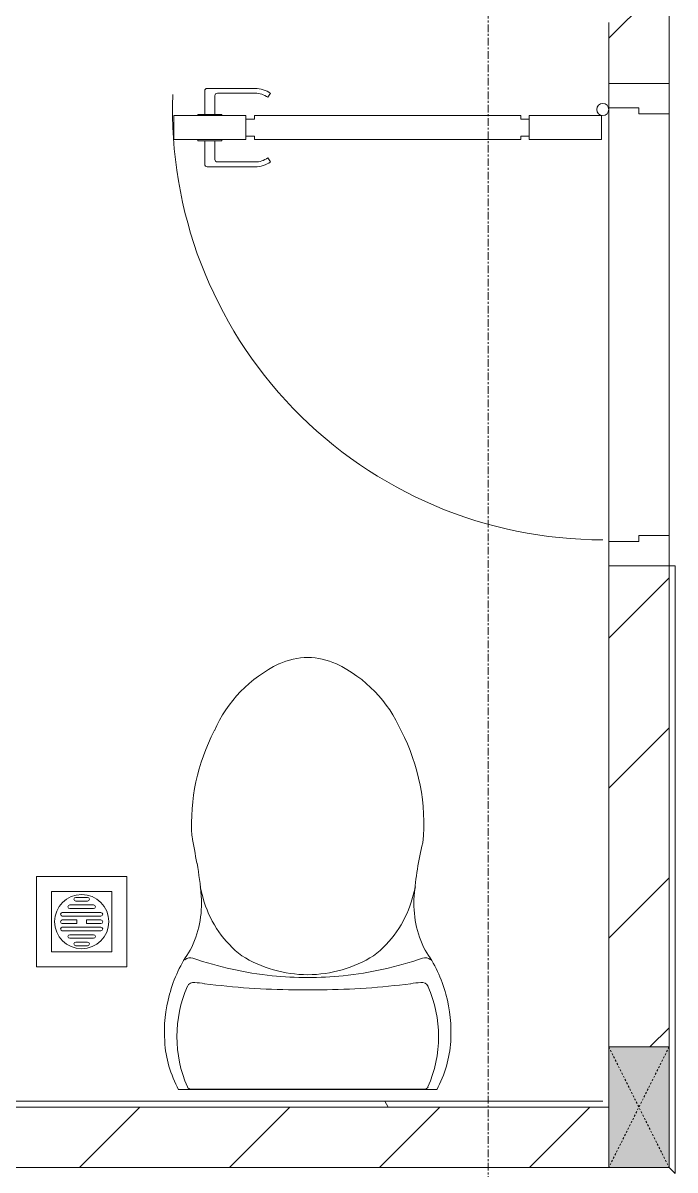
# Model space of a CAD drawing. Header units: millimetres. Extents: x 5356 to 209803, y -16346 to 109894.
# Drawn here: x 48080 to 49163, y 56633 to 58536 of the extents above; entities that cross this region are included whole.
import ezdxf

# ---------------------------------------------------------------- set-up
doc = ezdxf.new("R2010")
doc.units = ezdxf.units.MM
doc.linetypes.add('Dash', pattern=[6, 3, -3])
doc.linetypes.add('Grid Line', pattern=[22.225, 12.7, -3.175, 3.175, -3.175])
for name, color, linetype, lineweight in [('0-1', 7, 'Continuous', 5), ('A-DETL-GENF-1', 9, 'Continuous', 9), ('A-DOOR-1', 9, 'Continuous', 9), ('A-FLOR-1', 9, 'Continuous', 9), ('A-FLOR-HRAL-1', 9, 'Continuous', 9), ('A-WALL-1', 253, 'Continuous', 18), ('A-WALL-2', 9, 'Continuous', 9), ('A-WALL-PATT-1', 10, 'Continuous', 9), ('I-WALL-1', 253, 'Continuous', 18), ('M-EQPM-1', 9, 'Continuous', 9), ('P-SANR-FIXT-1', 9, 'Continuous', 9), ('S-COLS-2', 253, 'Continuous', 18), ('S-COLS-3', 9, 'Continuous', 9), ('S-COLS-HDLN-1', 9, 'Dash', 9), ('S-GRID-1', 1, 'Grid Line', 9)]:
    doc.layers.add(name, color=color, linetype=linetype, lineweight=lineweight)
pattern_1 = [(45, (0, 0), (-124.4508, 124.4508), [])]

# ---------------------------------------------------------------- blocks, each defined once
blk = doc.blocks.new('DOOR_CW_01 CANH MO-PANEL KINH - DIG_02-800x2200-CỬA NHÔM KÍNH-401063-TKCS_MB ĐỊNH VỊ MỐC TỌA ĐỘ CÔNG TRÌNH')
at = {"layer": 'A-DETL-GENF-1'}
for p, q in [((-347, -182), (-347, -62)), ((-347, -62), (-307, -62)), ((-307, -62), (-307, -182)), ((-307, -182), (-347, -182)), ((-341, -196), (-341, -182)), ((-341, -182), (-313, -182)), ((-313, -182), (-313, -196)), ((-347, -196), (-341, -196)), ((-347, -638), (-347, -196)), ((-307, -196), (-313, -196)), ((-307, -196), (-307, -638)), ((-383.9, -611.2), (-377.3, -615.8)), ((-270.1, -611.2), (-276.7, -615.8)), ((-392, -637), (-392, -716.5)), ((-384, -699.5), (-384, -637)), ((-347, -638), (-341, -638)), ((-341, -652), (-341, -638)), ((-307, -638), (-313, -638)), ((-313, -638), (-313, -652)), ((-270, -699.5), (-270, -637)), ((-262, -637), (-262, -716.5)), ((-307, -652), (-347, -652)), ((-347, -652), (-347, -772)), ((-313, -652), (-341, -652)), ((-307, -772), (-307, -652)), ((-349, -703.5), (-380, -703.5)), ((-349, -692.2), (-349, -731.8)), ((-347, -692.2), (-349, -692.2)), ((-347, -692.2), (-347, -731.8)), ((-307, -692.2), (-307, -731.8)), ((-307, -692.2), (-305, -692.2)), ((-305, -692.2), (-305, -731.8)), ((-305, -703.5), (-274, -703.5)), ((-349, -720.5), (-388, -720.5)), ((-305, -720.5), (-266, -720.5)), ((-349, -731.8), (-347, -731.8)), ((-305, -731.8), (-307, -731.8)), ((-347, -772), (-307, -772))]:
    blk.add_line(p, q, dxfattribs=at)
blk.add_circle((-357, -60), 10, dxfattribs=at)
for centre, radius, start, end in [((-357, -60), 714, 268, 0), ((-347, -637), 45, 145, 180), ((-347, -637), 37, 145, 180), ((-307, -637), 37, 0, 35), ((-307, -637), 45, 360, 35), ((-380, -699.5), 4, 180, 270), ((-274, -699.5), 4, 270, 0), ((-388, -716.5), 4, 180, 270), ((-266, -716.5), 4, 270, 0)]:
    blk.add_arc(centre, radius, start, end, dxfattribs=at)
at = {"layer": 'A-DOOR-1'}
for p, q in [((-400, -50), (-400, 50)), ((-400, 50), (-350, 50)), ((-350, 50), (-350, 0)), ((350, 0), (350, 50)), ((350, 50), (400, 50)), ((400, 50), (400, -50)), ((-360, 0), (-360, -50)), ((-350, 0), (-360, 0)), ((360, 0), (350, 0)), ((360, -50), (360, 0)), ((-360, -50), (-400, -50)), ((-357, -50), (-332, -50)), ((400, -50), (360, -50))]:
    blk.add_line(p, q, dxfattribs=at)
blk = doc.blocks.new('TOILET - TOILET-348229-TKCS_MB ĐỊNH VỊ MỐC TỌA ĐỘ CÔNG TRÌNH')
at = {"layer": 'P-SANR-FIXT-1'}
for p, q in [((214.2, -19.1), (-214.2, -19.1)), ((194, -19.9), (-194, -19.9)), ((-171.7, -330.3), (-178.6, -355.5)), ((171.7, -330.3), (178.6, -355.5))]:
    blk.add_line(p, q, dxfattribs=at)
for centre, radius, start, end in [((-46.1, -111.1), 191.6, 151.2809, 176.4513), ((-9.8, -107.2), 207.3, 156.2862, 203.7138), ((-193.7, -26.4), 6.48, 92.3168, 156.2862), ((193.7, -26.4), 6.48, 23.7138, 87.6832), ((9.8, -107.2), 207.3, 336.2862, 23.7138), ((46.1, -111.1), 191.6, 3.5487, 28.7191), ((1.9, -114.1), 239.7, 176.4513, 195.2961), ((-1.9, -114.1), 239.7, 344.7039, 3.5487), ((-4, -115.7), 233.6, 195.2961, 215.2147), ((-14.3, -1400.4), 1215.6, 90.3974, 97.407), ((0, -3462.8), 3278, 89.6026, 90.3974), ((14.3, -1400.4), 1215.6, 82.593, 89.6026), ((4, -115.7), 233.6, 324.7853, 344.7039), ((-189.1, -185.5), 11.7, 205.4105, 277.5788), ((0.6, -792.1), 586.9, 95.8322, 108.9927), ((178.9, -2951.3), 2778.4, 97.2351, 97.5788), ((0, -786.7), 581.5, 84.1678, 95.8322), ((-0.6, -792.1), 586.9, 71.0073, 84.1678), ((-178.9, -2951.3), 2778.4, 82.4212, 82.7649), ((189.1, -185.5), 11.7, 262.4212, 334.5895), ((0, -416), 206.1, 90, 122.0732), ((0, -416), 206.1, 57.9268, 90), ((-195, -224.1), 13.8, 230.6724, 288.9927), ((-0.4, -384), 179.5, 127.4036, 162.5964), ((0.4, -384), 179.5, 17.4036, 52.5964), ((195, -224.1), 13.8, 251.0073, 309.3276), ((-343.5, -327.4), 167.3, 355.4559, 27.38), ((343.5, -327.4), 167.3, 152.62, 184.5441), ((-719.2, -297.5), 544.3, 346.0536, 355.4559), ((719.2, -297.5), 544.3, 184.5441, 190.2879), ((-1948.3, -805.1), 2171.2, 9.681, 10.8949), ((137.1, -461.2), 329.8, 174.3487, 207.6878), ((-137.1, -461.2), 329.8, 332.3122, 3.6835), ((45.1, -528.6), 217.6, 203.2216, 244.7718), ((-45.1, -528.6), 217.6, 295.2282, 336.7784), ((0, -624.4), 111.7, 244.7718, 295.2282)]:
    blk.add_arc(centre, radius, start, end, dxfattribs=at)
blk = doc.blocks.new('THU NUOC - THU NUOC-V62-TKCS_MB ĐỊNH VỊ MỐC TỌA ĐỘ CÔNG TRÌNH')
at = {"layer": 'M-EQPM-1'}
for p, q in [((-66.3, 70.6), (-66.3, -79.4)), ((83.7, 70.6), (-66.3, 70.6)), ((83.7, -79.4), (83.7, 70.6)), ((58.7, 45.6), (-41.3, 45.6)), ((-41.3, 45.6), (-41.3, -54.4)), ((58.7, -54.4), (58.7, 45.6)), ((-11, 23.3), (28.5, 23.3)), ((-1.1, 35.6), (18.5, 35.6)), ((18.5, 29.6), (-1.1, 29.6)), ((-23.3, 10.8), (40.9, 10.8)), ((40.9, 4.8), (-23.3, 4.8)), ((28.5, 17.3), (-11, 17.3)), ((-23.3, -1.2), (0.7, -1.2)), ((0.7, -7.2), (-23.3, -7.2)), ((-23.3, -13.6), (40.9, -13.6)), ((0.7, -1.2), (0.7, -7.2)), ((16.7, -1.2), (40.9, -1.2)), ((16.7, -7.2), (16.7, -1.2)), ((40.9, -7.2), (16.7, -7.2)), ((40.9, -19.6), (-23.3, -19.6)), ((-11, -26.1), (28.5, -26.1)), ((28.5, -32.1), (-11, -32.1)), ((-41.3, -54.4), (58.7, -54.4)), ((-1.1, -38.5), (18.5, -38.5)), ((18.5, -44.5), (-1.1, -44.5)), ((-66.3, -79.4), (83.7, -79.4))]:
    blk.add_line(p, q, dxfattribs=at)
for centre, radius, start, end in [((8.7, -4.4), 45, 0, 180), ((8.7, -4.4), 45, 0, 180), ((-11, 20.3), 3, 90, 270), ((-1.1, 32.6), 3, 90, 270), ((18.5, 32.6), 3, 270, 90), ((28.5, 20.3), 3, 270, 90), ((-23.3, 7.8), 3, 90, 270), ((40.9, 7.8), 3, 270, 90), ((8.7, -4.4), 45, 180, 360), ((8.7, -4.4), 45, 180, 360), ((-23.3, -4.2), 3, 90, 270), ((-23.3, -16.6), 3, 90, 270), ((40.9, -4.2), 3, 270, 90), ((40.9, -16.6), 3, 270, 90), ((-11, -29.1), 3, 90, 270), ((28.5, -29.1), 3, 270, 90), ((-1.1, -41.5), 3, 90, 270), ((18.5, -41.5), 3, 270, 90)]:
    blk.add_arc(centre, radius, start, end, dxfattribs=at)
blk = doc.blocks.new('G1_SOF - BO TRU - 100x200-V64-TKCS_MB ĐỊNH VỊ MỐC TỌA ĐỘ CÔNG TRÌNH')
at = {"layer": 'S-COLS-3'}
blk.add_hatch(color=256, dxfattribs=at).paths.add_polyline_path([(-50, -100), (50, -100), (50, 100), (-50, 100)])
at = {"layer": 'S-COLS-2'}
for p, q in [((-50, 100), (50, 100)), ((-50, -100), (-50, 100)), ((50, 100), (50, -100)), ((50, -100), (-50, -100))]:
    blk.add_line(p, q, dxfattribs=at)
at = {"layer": 'S-COLS-HDLN-1'}
for p, q in [((50, -100), (-50, 100)), ((-50, -100), (50, 100))]:
    blk.add_line(p, q, dxfattribs=at)
blk = doc.blocks.new('Railing - Railing-957049-TKCS_MB ĐỊNH VỊ MỐC TỌA ĐỘ CÔNG TRÌNH')
at = {"layer": 'A-FLOR-HRAL-1'}
for p, q in [((26244.1, 48374.6), (26254.1, 48374.6)), ((26254.1, 47366.2), (26254.1, 48374.6)), ((26244.2, 47376.2), (26254.1, 47366.2))]:
    blk.add_line(p, q, dxfattribs=at)
blk = doc.blocks.new('NCV_TKTC_TANG 1_rvt-1-TKCS_MB ĐỊNH VỊ MỐC TỌA ĐỘ CÔNG TRÌNH')
at = {"layer": 'A-WALL-PATT-1'}
h = blk.add_hatch(dxfattribs=at)
h.set_pattern_fill('FP_2', color=256, style=0, pattern_type=2)
h.set_pattern_definition(pattern_1)
h.paths.add_polyline_path([(49102.6, 56836.9), (49152.6, 56836.9), (49152.6, 57635.3), (49052.6, 57635.3), (49052.6, 56836.9), (49063.7, 56836.9)])
h.paths.add_polyline_path([(49152.6, 58435.3), (49152.6, 58734.9), (49052.6, 58734.9), (49052.6, 58435.3), (49102.6, 58435.3)])
h.paths.add_polyline_path([(49052.6, 59634.9), (49152.6, 59634.9), (49152.6, 59936.9), (49052.6, 59936.9)])
h.paths.add_polyline_path([(49052.6, 60136.9), (49152.6, 60136.9), (49152.6, 61636.9), (49052.6, 61636.9), (49052.6, 60581.9)])
h = blk.add_hatch(dxfattribs=at)
h.set_pattern_fill('FP_4', color=256, style=0, pattern_type=2)
h.set_pattern_definition([(0, (0, 0), (894.08, 223.52), [73.762, -596.798, 73.762, -596.798, -3576.32]), (0, (0, 0), (894.08, 223.52), [-1341.12, 73.762, -1267.358, 73.762, -596.798, -1564.64]), (0, (0, 0), (894.08, 223.52), [-3352.8, 73.762, -373.278, 73.762, -1043.838]), (120, (335.28, 111.76), (-640.614, 662.536), [73.762, -596.798, 73.762, -4173.118]), (120, (335.28, 111.76), (-640.614, 662.536), [-744.322, -596.798, 73.762, -1267.358, -2235.2]), (120, (335.28, 111.76), (-640.614, 662.536), [-2682.24, 73.762, -596.798, 73.762, -1490.878]), (120, (335.28, 111.76), (-640.614, 662.536), [-3426.562, -373.278, 73.762, -1043.838]), (240, (447.04, 558.8), (-253.466, -886.056), [73.762, -596.798, 73.762, -4173.118]), (240, (447.04, 558.8), (-253.466, -886.056), [-744.322, -596.798, 73.762, -1267.358, -2235.2]), (240, (447.04, 558.8), (-253.466, -886.056), [-2682.24, 73.762, -596.798, 73.762, -1490.878]), (240, (447.04, 558.8), (-253.466, -886.056), [-3426.562, -373.278, 73.762, -1043.838])])
h.paths.add_polyline_path([(47721.6, 56736.9), (49042.6, 56736.9), (49042.6, 56746.9), (46752.6, 56746.9), (46752.6, 56736.9), (47116.4, 56736.9)])
h = blk.add_hatch(dxfattribs=at)
h.set_pattern_fill('FP_2', color=256, style=0, pattern_type=2)
h.set_pattern_definition(pattern_1)
h.paths.add_polyline_path([(44652.6, 56636.9), (46652.6, 56636.9), (46652.6, 56736.9), (44652.6, 56736.9)])
h.paths.add_polyline_path([(46813.8, 56636.9), (49052.6, 56636.9), (49052.6, 56736.9), (46752.6, 56736.9), (46752.6, 56636.9)])
at = {"layer": 'A-FLOR-1'}
for p, q in [((49052.6, 58395.3), (49052.6, 57675.3)), ((49152.6, 58385.3), (49152.6, 57685.3)), ((49152.6, 57685.3), (49152.6, 58385.3))]:
    blk.add_line(p, q, dxfattribs=at)
at = {"layer": 'A-WALL-1'}
for p, q in [((49052.6, 58536.9), (49052.6, 58526.9)), ((49052.6, 56736.9), (46752.6, 56736.9)), ((46752.6, 56636.9), (49052.6, 56636.9))]:
    blk.add_line(p, q, dxfattribs=at)
at = {"layer": 'A-WALL-2'}
for p, q in [((49152.6, 58435.3), (49152.6, 58734.9)), ((49052.6, 58526.9), (49052.6, 58435.3)), ((49152.6, 58385.3), (49152.6, 57685.3)), ((49052.6, 57635.3), (49052.6, 56836.9)), ((49152.6, 56836.9), (49152.6, 57635.3))]:
    blk.add_line(p, q, dxfattribs=at)
at = {"layer": 'I-WALL-1'}
for p, q in [((49042.6, 56746.9), (46762.6, 56746.9)), ((46752.6, 56736.9), (49042.6, 56736.9))]:
    blk.add_line(p, q, dxfattribs=at)
at = {"layer": 'A-DOOR-1', "rotation": 270.0000000000009}
blk.add_blockref('DOOR_CW_01 CANH MO-PANEL KINH - DIG_02-800x2200-CỬA NHÔM KÍNH-401063-TKCS_MB ĐỊNH VỊ MỐC TỌA ĐỘ CÔNG TRÌNH', (49102.6, 58035.3), dxfattribs=at)
at = {"layer": 'A-FLOR-HRAL-1'}
blk.add_blockref('Railing - Railing-957049-TKCS_MB ĐỊNH VỊ MỐC TỌA ĐỘ CÔNG TRÌNH', (22908.5, 9260.7), dxfattribs=at)
at = {"layer": 'M-EQPM-1', "rotation": 180}
blk.add_blockref('THU NUOC - THU NUOC-V62-TKCS_MB ĐỊNH VỊ MỐC TỌA ĐỘ CÔNG TRÌNH', (48186.7, 57040.4), dxfattribs=at)
at = {"layer": 'P-SANR-FIXT-1', "rotation": 180}
blk.add_blockref('TOILET - TOILET-348229-TKCS_MB ĐỊNH VỊ MỐC TỌA ĐỘ CÔNG TRÌNH', (48553, 56746.9), dxfattribs=at)
at = {"layer": 'S-COLS-3', "rotation": 180}
blk.add_blockref('G1_SOF - BO TRU - 100x200-V64-TKCS_MB ĐỊNH VỊ MỐC TỌA ĐỘ CÔNG TRÌNH', (49102.6, 56736.9), dxfattribs=at)

msp = doc.modelspace()

# ---------------------------------------------------------------- linework, layer by layer
at = {"layer": 'S-GRID-1'}
msp.add_line((48852.6, 20960.6), (48852.6, 80482.7), dxfattribs=at)

# ---------------------------------------------------------------- block references
at = {"layer": '0-1'}
msp.add_blockref('NCV_TKTC_TANG 1_rvt-1-TKCS_MB ĐỊNH VỊ MỐC TỌA ĐỘ CÔNG TRÌNH', (0, 0), dxfattribs=at)

doc.saveas('drawing.dxf')
